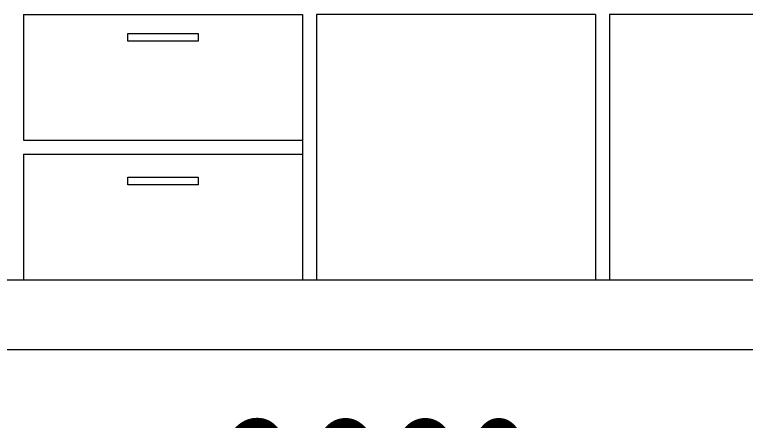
# Model space of a CAD drawing. Header units: millimetres. Extents: x 757294 to 891425, y -262592 to 287632.
# Drawn here: x 841189 to 842236, y -223246 to -222664 of the extents above; entities that cross this region are included whole.
import ezdxf

# ---------------------------------------------------------------- set-up
doc = ezdxf.new("R2010")
doc.units = ezdxf.units.MM
doc.header["$LTSCALE"] = 4
doc.layers.add('家具外轮廓线', color=3, linetype='Continuous', lineweight=15)
doc.styles.add('-黑体', font='simhei.ttf', dxfattribs={"width": 0.8})
doc.dimstyles.new('立面尺寸标注', dxfattribs={"dimscale": 60, "dimtxt": 3.5, "dimasz": 0.7, "dimexe": 1, "dimexo": 0.5, "dimgap": 1, "dimtad": 1, "dimdec": 0, "dimdsep": 46, "dimtxsty": '-黑体', "dimblk": 'ARCHTICK', "dimcen": 2.5, "dimdle": 1, "dimclrd": 1, "dimclre": 1, "dimclrt": 3, "dimadec": 0, "dimazin": 0, "dimtfac": 1, "dimtdec": 0, "dimtix": 1, "dimtmove": 2, "dimatfit": 3, "dimfxl": 4.5, "dimfxlon": 1, "dimtolj": 1, "dimtzin": 0, "dimarcsym": 0})

# ---------------------------------------------------------------- blocks, each defined once
blk = doc.blocks.new('_ArchTick')
at = {"color": 0, "linetype": 'ByBlock', "const_width": 0.15}
blk.add_lwpolyline([(-0.5, -0.5), (0.5, 0.5)], dxfattribs=at)
blk = doc.blocks.new('*D419')
at = {"layer": 'Defpoints', "color": 0, "ltscale": 5}
for p in [(840381.2, -223144.1), (843041.2, -223144.1), (843041.2, -223512.5)]:
    blk.add_point(p, dxfattribs=at)
at = {"layer": '家具外轮廓线', "color": 1, "lineweight": -2, "ltscale": 5}
for p, q in [((840381.2, -223242.5), (840381.2, -223572.5)), ((843041.2, -223242.5), (843041.2, -223572.5)), ((840321.2, -223512.5), (843101.2, -223512.5))]:
    blk.add_line(p, q, dxfattribs=at)
at = {"layer": '家具外轮廓线', "color": 1, "lineweight": -2, "ltscale": 5, "xscale": 42, "yscale": 42, "zscale": 42, "rotation": 180}
blk.add_blockref('_ArchTick', (840381.2, -223512.5), dxfattribs=at)
at = {"layer": '家具外轮廓线', "color": 1, "lineweight": -2, "ltscale": 5, "xscale": 42, "yscale": 42, "zscale": 42}
blk.add_blockref('_ArchTick', (843041.2, -223512.5), dxfattribs=at)
at = {"layer": '家具外轮廓线', "color": 3, "ltscale": 5, "insert": (841711.2, -223346.3), "char_height": 210, "attachment_point": 5, "style": '-黑体'}
blk.add_mtext('\\A1;2660', dxfattribs=at)

msp = doc.modelspace()

# ---------------------------------------------------------------- linework, layer by layer
at = {"layer": '家具外轮廓线', "color": 1, "ltscale": 5}
for p, q in [((841201.2, -222664.1), (841601.2, -222664.1)), ((841201.2, -222664.1), (841201.2, -222844.1)), ((841601.2, -222664.1), (841601.2, -222844.1)), ((841601.2, -222664.1), (841601.2, -223044.1)), ((841917, -222664.1), (841621.2, -222664.1)), ((841621.2, -222664.1), (841621.2, -223044.1)), ((841621.2, -222664.1), (841621.2, -223044.1)), ((842021.2, -222664.1), (841721.2, -222664.1)), ((842021.2, -222664.1), (842021.2, -223044.1)), ((842441.2, -222664.1), (842041.2, -222664.1)), ((842041.2, -222664.1), (842041.2, -223044.1)), ((841350.8, -222702.3), (841350.8, -222691.1)), ((841350.8, -222691.1), (841451.5, -222691.1)), ((841451.5, -222691.1), (841451.5, -222702.3)), ((841451.5, -222702.3), (841350.8, -222702.3)), ((841201.2, -222844.1), (841601.2, -222844.1)), ((841201.2, -222864.1), (841601.2, -222864.1)), ((841201.2, -222864.1), (841201.2, -223044.1)), ((841601.2, -222864.1), (841601.2, -223044.1)), ((841350.8, -222908.3), (841350.8, -222897.2)), ((841350.8, -222897.2), (841451.5, -222897.2)), ((841451.5, -222897.2), (841451.5, -222908.3)), ((841451.5, -222908.3), (841350.8, -222908.3)), ((840381.2, -223044.1), (843041.2, -223044.1)), ((840381.2, -223144.1), (843041.2, -223144.1))]:
    msp.add_line(p, q, dxfattribs=at)

# ---------------------------------------------------------------- dimensions: what is measured, and where the dimension line sits
dim = msp.add_linear_dim(base=(843041.2, -223512.5), p1=(840381.2, -223144.1), p2=(843041.2, -223144.1), dimstyle='立面尺寸标注', dxfattribs=at)
dim.commit()
dim.dimension.update_dxf_attribs({"geometry": '*D419', "text_midpoint": (841711.2, -223346.3)})

doc.saveas('drawing.dxf')
